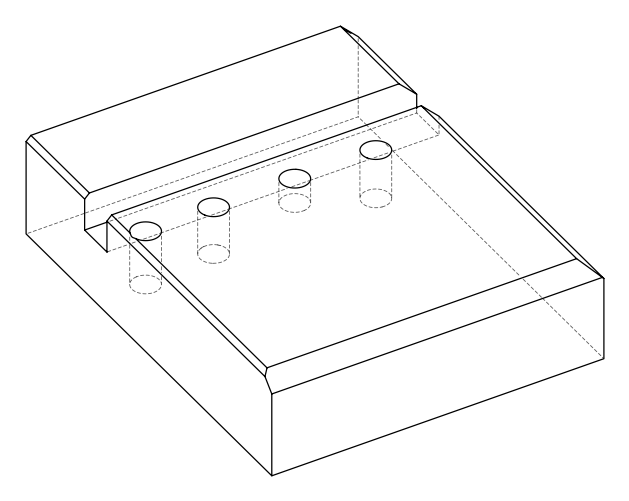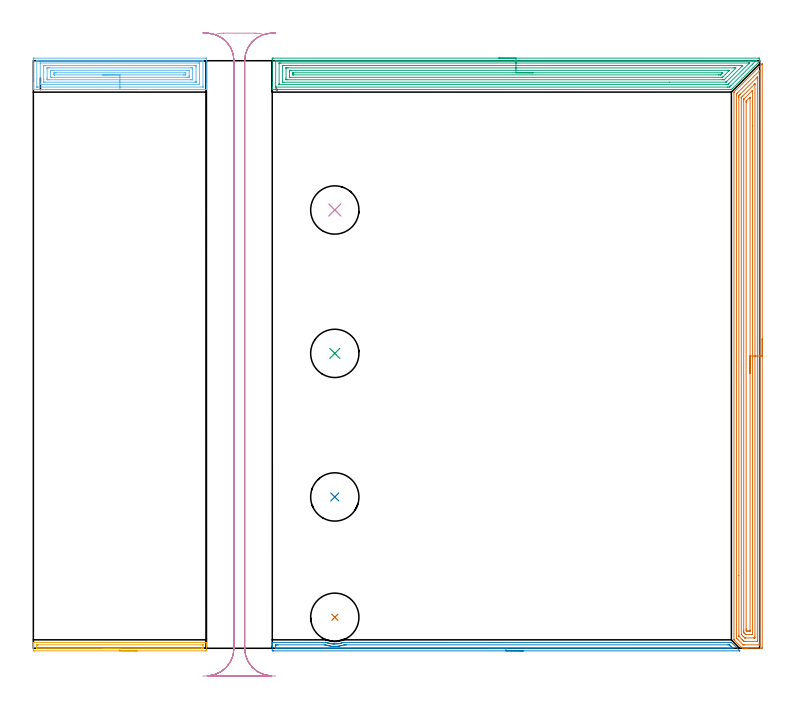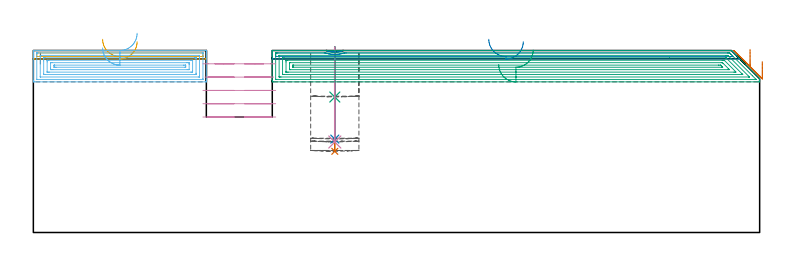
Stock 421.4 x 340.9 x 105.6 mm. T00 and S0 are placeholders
(PLAN: 10 operations, 2 tool changes, 53.1 min)
(1 INDEXABLE_INSERT_DRILL_BLIND_HOLE_FROM_SOLID | STEP1POCKET | NXT0302_027 | 0.24 min | 35790 mm3)
(2 INDEXABLE_INSERT_DRILL_BLIND_HOLE_FROM_SOLID_1 | STEP1POCKET_1 | NXT0302_027 | 0.22 min | 31419 mm3)
(3 INDEXABLE_INSERT_DRILL_BLIND_HOLE_FROM_SOLID_2 | STEP1POCKET_2 | NXT0302_027 | 0.12 min | 16407 mm3)
(4 INDEXABLE_INSERT_DRILL_BLIND_HOLE_FROM_SOLID_3 | STEP1POCKET_3 | NXT0302_027 | 0.22 min | 32463 mm3)
(5 AREA_MILL | FG_CHAMFER_SURFACE | UGT0205_001 | 1.79 min | 1240 mm3)
(6 AREA_MILL_1 | FG_CHAMFER_SURFACE_1 | UGT0205_001 | 5.89 min | 17900 mm3)
(7 AREA_MILL_2 | FG_CHAMFER_SURFACE_2 | UGT0205_001 | 16.18 min | 45802 mm3)
(8 AREA_MILL_3 | FG_CHAMFER_SURFACE_3 | UGT0205_001 | 4.49 min | 3267 mm3)
(9 AREA_MILL_4 | FG_CHAMFER_SURFACE_4 | UGT0205_001 | 15.7 min | 46433 mm3)
(10 MILL_RECTANGULAR_SLOT | SLOT_RECTANGULAR | UGT0201_004 | Follow Part, ap 8, ae 75% | 8.3 min | 500170 mm3)
(TOOL NXT0302_027 | Index. Insert Drill 28mm [880-D2800L32-05] | D28 PA176 FL140 Z2)
(TOOL UGT0205_001 | Chamfer Mill 20 x 3 x 45 deg. | D20 FL50 Z2)
(TOOL UGT0201_004 | End Mill 32 mm | D32 FL53 Z6)
(OP 1 INDEXABLE_INSERT_DRILL_BLIND_HOLE_FROM_SOLID)
G17 G21 G94 G90
T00 M6
G54
G17 G0 G90 X174.9 Y18. S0 M3
G43 Z115.6 H1
G94 G81 G98 Z47.1 F250. R107.6
G80
M5
M2
(OP 2 INDEXABLE_INSERT_DRILL_BLIND_HOLE_FROM_SOLID_1)
G17 G21 G94 G90
T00 M6
G54
G17 G0 G90 X174.9 Y87.8 S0 M3
G43 Z115.6 H1
G94 G81 G98 Z54.2 F250. R107.6
G80
M5
M2
(OP 3 INDEXABLE_INSERT_DRILL_BLIND_HOLE_FROM_SOLID_2)
G17 G21 G94 G90
T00 M6
G54
G17 G0 G90 X174.9 Y171.1 S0 M3
G43 Z115.6 H1
G94 G81 G98 Z78.6 F250. R107.6
G80
M5
M2
(OP 4 INDEXABLE_INSERT_DRILL_BLIND_HOLE_FROM_SOLID_3)
G17 G21 G94 G90
T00 M6
G54
G17 G0 G90 X174.9 Y254.3 S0 M3
G43 Z115.6 H1
G94 G81 G98 Z52.5 F250. R107.6
G80
M5
M2
(OP 5 AREA_MILL)
G17 G21 G94 G90
T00 M6
G54
G17 G0 G90 X60.2 Y-1.5 S1061 M3
G43 Z115.6 H0
Z110.7
G94 G1 X60.162 Z109.828 F250.
X60.048 Z108.963
X59.859 Z108.112
X59.597 Z107.28
X59.263 Z106.474
X58.86 Z105.7
X58.391 Z104.964
X57.86 Z104.272
X57.271 Z103.629
X56.628 Z103.04
X55.936 Z102.508
X55.2 Z102.04
X54.426 Z101.637
X53.62 Z101.303
X52.788 Z101.041
X51.936 Z100.852
X51.072 Z100.738
X50.2 Z100.7
X0.618
X0.335 Y-1.498
X0.01 Y-1.494 Z100.702
X0. Y-1.223 Z100.973
Y0.515 Z102.709
Y1.051 Z103.248
Y1.384 Z103.58
Y1.92 Z104.116
Y2.253 Z104.448
Y2.921 Z105.12
Y3.187 Z105.386
X0.001 Y3.294 Z105.486
X0.003 Y3.345 Z105.536
X0.01 Y3.397 Z105.588
X0.172 Y3.4 Z105.6
X100.228
X100.39 Y3.397 Z105.588
X100.398 Y3.295 Z105.487
X100.4 Y3.187 Z105.386
Y2.921 Z105.12
Y2.253 Z104.448
Y1.051 Z103.247
Y0.515 Z102.709
Y-0.955 Z101.241
X100.397 Y-1.223 Z100.973
X100.39 Y-1.494 Z100.702
X100.065 Y-1.498 Z100.7
X99.782 Y-1.5
X50.2
Y-0.086 Z102.114
X2.405 Y-0.085 Z102.115
X2.128 Y-0.084 Z102.116
X2.045 Y-0.081 Z102.119
X2.011 Y-0.079 Z102.121
X2.009 Y-0.061 Z102.139
X2.002 Y0.038 Z102.238
X2. Y1.384 Z103.584
Y1.778 Z103.978
X2.003 Y1.91 Z104.11
X2.006 Y1.957 Z104.157
X2.01 Y1.979 Z104.179
X2.02 Y1.98 Z104.18
X2.096 Y1.983 Z104.183
X2.405 Y1.985 Z104.185
X2.68 Y1.986 Z104.186
X97.995 Y1.985 Z104.185
X98.272 Y1.984 Z104.184
X98.355 Y1.981 Z104.181
X98.389 Y1.979 Z104.179
X98.391 Y1.961 Z104.161
X98.398 Y1.862 Z104.062
X98.4 Y0.515 Z102.715
Y0.122 Z102.322
X98.397 Y-0.01 Z102.19
X98.394 Y-0.057 Z102.143
X98.39 Y-0.079 Z102.121
X98.38 Y-0.08 Z102.12
X98.304 Y-0.083 Z102.117
X97.995 Y-0.085 Z102.115
X97.72 Y-0.086 Z102.114
X50.2
X49.328 Z102.152
X48.463 Z102.266
X47.612 Z102.455
X46.78 Z102.717
X45.974 Z103.051
X45.2 Z103.454
X44.464 Z103.923
X43.772 Z104.454
X43.129 Z105.043
X42.54 Z105.686
X42.008 Z106.378
X41.54 Z107.114
X41.137 Z107.888
X40.803 Z108.694
X40.541 Z109.526
X40.352 Z110.378
X40.238 Z111.243
X40.2 Z112.114
G0 Z115.6
M5
M2
(OP 6 AREA_MILL_1)
G17 G21 G94 G90
T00 M6
G54
G17 G0 G90 X60.2 Y324.2 S1061 M3
G43 Z115.6 H0
G94 G1 X60.162 Z114.728 F250.
X60.048 Z113.863
X59.859 Z113.012
X59.597 Z112.18
X59.263 Z111.374
X58.86 Z110.6
X58.392 Z109.864
X57.86 Z109.172
X57.271 Z108.529
X56.628 Z107.939
X55.936 Z107.408
X55.2 Z106.94
X54.426 Z106.537
X53.62 Z106.203
X52.788 Z105.941
X51.937 Z105.752
X51.072 Z105.638
X50.2 Z105.6
X0.172
X0.01 Y324.203 Z105.588
X0.002 Y324.239 Z105.552
X0.001 Y324.264 Z105.527
X0. Y324.672 Z105.127
Y325.022 Z104.777
Y325.708 Z104.087
Y326.944 Z102.853
Y327.495 Z102.3
Y328.113 Z101.683
X0.001 Y341.785 Z88.013
X0.003 Y342.396 Z87.401
X0.005 Y342.398 Z87.4
X0.618 Y342.4
X99.782
X100.395 Y342.398
X100.397 Y342.396 Z87.401
X100.399 Y341.785 Z88.013
X100.4 Y341.167 Z88.631
Y327.495 Z102.3
Y326.051 Z103.745
Y325.708 Z104.087
Y325.022 Z104.777
Y324.672 Z105.127
Y324.265 Z105.527
X100.39 Y324.203 Z105.588
X100.229 Y324.2 Z105.6
X50.2
Y325.614 Z104.186
X2.311 Y325.615 Z104.185
X2.123 Y325.619 Z104.181
X2.009 Y325.622 Z104.178
X2.006 Y325.651 Z104.149
X2.003 Y325.708 Z104.092
X2. Y326.113 Z103.687
Y340.892 Z88.908
X2.002 Y340.942 Z88.858
X2.005 Y340.967 Z88.833
X2.008 Y340.975 Z88.825
X2.03 Y340.979 Z88.821
X2.217 Y340.984 Z88.816
X2.311 Y340.986 Z88.814
X98.089 Y340.985 Z88.815
X98.277 Y340.981 Z88.819
X98.391 Y340.978 Z88.822
X98.394 Y340.949 Z88.851
X98.397 Y340.892 Z88.908
X98.4 Y340.487 Z89.313
Y325.708 Z104.092
X98.398 Y325.658 Z104.142
X98.395 Y325.633 Z104.167
X98.392 Y325.625 Z104.175
X98.37 Y325.621 Z104.179
X98.183 Y325.616 Z104.184
X98.089 Y325.615 Z104.185
X50.2 Y325.614 Z104.186
Y327.029 Z102.771
X4.658
X4.192 Y327.031 Z102.769
X4.037 Y327.034 Z102.766
X4.018 Y327.035 Z102.765
X4.01 Y327.074 Z102.726
X4.005 Y327.175 Z102.625
X4.002 Y327.303 Z102.497
X4. Y327.495 Z102.305
Y327.686 Z102.114
Y339.297 Z90.503
X4.004 Y339.489 Z90.311
X4.008 Y339.543 Z90.257
X4.012 Y339.566 Z90.234
X4.019 Y339.567 Z90.233
X4.075 Y339.57 Z90.23
X4.192 Y339.571 Z90.229
X95.742
X96.208 Y339.569 Z90.231
X96.363 Y339.566 Z90.234
X96.382 Y339.565 Z90.235
X96.39 Y339.526 Z90.274
X96.395 Y339.425 Z90.375
X96.398 Y339.297 Z90.503
X96.4 Y339.105 Z90.695
Y338.914 Z90.886
Y327.303 Z102.497
X96.396 Y327.111 Z102.689
X96.392 Y327.057 Z102.743
X96.388 Y327.034 Z102.766
X96.381 Y327.033 Z102.767
X96.325 Y327.03 Z102.77
X96.208 Y327.029 Z102.771
X50.2
Y328.443 Z101.357
X6.817
X6.031 Y328.448 Z101.352
X6.014 Y328.449 Z101.351
X6.01 Y328.465 Z101.335
X6.005 Y328.517 Z101.283
X6.002 Y328.623 Z101.177
X6. Y330.174 Z99.626
Y337.755 Z92.045
X6.002 Y337.973 Z91.827
X6.005 Y338.082 Z91.718
X6.01 Y338.135 Z91.665
X6.015 Y338.151 Z91.649
X6.039 Y338.152 Z91.648
X6.872 Y338.157 Z91.643
X6.927
X93.583
X94.369 Y338.152 Z91.648
X94.386 Y338.151 Z91.649
X94.39 Y338.135 Z91.665
X94.395 Y338.083 Z91.717
X94.398 Y337.977 Z91.823
X94.4 Y337.765 Z92.035
Y337.341 Z92.459
Y328.845 Z100.955
X94.398 Y328.627 Z101.173
X94.395 Y328.518 Z101.282
X94.39 Y328.465 Z101.335
X94.385 Y328.449 Z101.351
X94.362 Y328.448 Z101.352
X93.528 Y328.443 Z101.357
X93.473
X50.2
Y329.857 Z99.943
X8.976
X8.659 Y329.858 Z99.942
X8.078 Y329.862 Z99.938
X8.027 Y329.864 Z99.936
X8.01 Y329.876 Z99.924
X8.004 Y329.936 Z99.864
X8.002 Y330.174 Z99.626
X8. Y330.832 Z98.968
X8.001 Y336.591 Z93.209
X8.003 Y336.673 Z93.127
X8.006 Y336.713 Z93.087
X8.009 Y336.73 Z93.07
X8.027 Y336.736 Z93.064
X8.344 Y336.74 Z93.06
X8.659 Y336.742 Z93.058
X9.235 Y336.743 Z93.057
X91.424
X91.741 Y336.742 Z93.058
X92.322 Y336.738 Z93.062
X92.373 Y336.736 Z93.064
X92.39 Y336.724 Z93.076
X92.396 Y336.665 Z93.136
X92.398 Y336.426 Z93.374
X92.4 Y335.768 Z94.032
X92.399 Y330.009 Z99.791
X92.397 Y329.927 Z99.873
X92.394 Y329.887 Z99.913
X92.391 Y329.87 Z99.93
X92.373 Y329.864 Z99.936
X92.056 Y329.86 Z99.94
X91.741 Y329.858 Z99.942
X91.165 Y329.857 Z99.943
X50.2
Y331.271 Z98.529
X11.135
X10.445 Y331.272 Z98.528
X10.238 Y331.274 Z98.526
X10.076 Y331.278 Z98.522
X10.01 Y331.285 Z98.515
X10.008 Y331.323 Z98.477
X10.002 Y331.511 Z98.289
X10. Y334.192 Z95.608
X10.001 Y334.64 Z95.16
X10.004 Y335.081 Z94.719
X10.01 Y335.233 Z94.567
X10.023 Y335.322 Z94.478
X10.101 Y335.324 Z94.476
X10.445 Y335.327 Z94.473
X10.65 Y335.329 Z94.471
X11.339
X89.265
X89.955 Y335.328 Z94.472
X90.162 Y335.326 Z94.474
X90.324 Y335.322 Z94.478
X90.39 Y335.315 Z94.485
X90.393 Y335.277 Z94.523
X90.398 Y335.09 Z94.71
X90.4 Y332.408 Z97.392
X90.399 Y331.96 Z97.84
X90.397 Y331.519 Z98.281
X90.39 Y331.367 Z98.433
X90.377 Y331.278 Z98.522
X90.299 Y331.276 Z98.524
X89.955 Y331.273 Z98.527
X89.75 Y331.272 Z98.529
X89.061 Y331.271
X50.2
Y332.685 Z97.115
X12.4 Y332.686 Z97.114
X12.232 Y332.687 Z97.113
X12.065 Y332.69 Z97.11
X12.023 Y332.692 Z97.108
X12.01 Y332.716 Z97.084
X12.005 Y332.776 Z97.024
X12.003 Y332.853 Z96.947
X12.001 Y333.085 Z96.715
X12.007 Y333.747 Z96.053
X12.01 Y333.862 Z95.938
X12.017 Y333.908 Z95.892
X12.068 Y333.91 Z95.89
X12.232 Y333.912 Z95.888
X12.957 Y333.915 Z95.885
X13.125
X88. Y333.914 Z95.886
X88.168 Y333.913 Z95.887
X88.336 Y333.91 Z95.89
X88.377 Y333.908 Z95.892
X88.39 Y333.884 Z95.916
X88.395 Y333.824 Z95.976
X88.398 Y333.747 Z96.053
X88.399 Y333.515 Z96.285
X88.393 Y332.853 Z96.947
X88.39 Y332.738 Z97.062
X88.383 Y332.692 Z97.108
X88.332 Y332.69 Z97.11
X88.168 Y332.688 Z97.112
X87.443 Y332.685 Z97.115
X87.275
X50.2
X49.328 Z97.153
X48.464 Z97.267
X47.612 Z97.455
X46.78 Z97.718
X45.974 Z98.052
X45.2 Z98.454
X44.464 Z98.923
X43.772 Z99.454
X43.129 Z100.044
X42.54 Z100.687
X42.009 Z101.379
X41.54 Z102.115
X41.137 Z102.888
X40.803 Z103.694
X40.541 Z104.526
X40.352 Z105.378
X40.238 Z106.243
X40.2 Z107.115
G0 Z115.6
M5
M2
(OP 7 AREA_MILL_2)
G17 G21 G94 G90
T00 M6
G54
G17 G0 G90 X422.9 Y179.55 S1061 M3
G43 Z115.6 H0
Z99.2
G94 G1 Y179.512 Z98.328 F250.
Y179.398 Z97.464
Y179.209 Z96.612
Y178.947 Z95.78
Y178.613 Z94.974
Y178.21 Z94.2
Y177.742 Z93.464
Y177.21 Z92.772
Y176.621 Z92.129
Y175.978 Z91.54
Y175.286 Z91.009
Y174.55 Z90.54
Y173.776 Z90.137
Y172.97 Z89.803
Y172.138 Z89.541
Y171.286 Z89.352
Y170.422 Z89.238
Y169.55 Z89.2
Y0.624
X422.897 Y0.339 Z89.202
X422.892 Y0.01 Z89.206
X422.558 Y0. Z89.539
X414.254 Z97.841
X413.715 Z98.382
X413.361 Z98.735
X412.822 Z99.274
X412.468 Z99.627
X411.575 Z100.523
X411.41 Y0.002 Z100.688
X411.372 Y0.028 Z100.728
X411.073 Y0.326 Z101.025
X406.742 Y4.658 Z105.357
X406.589 Y4.814 Z105.509
X406.504 Y4.905 Z105.589
X406.5 Y5.093 Z105.6
Y322.388
X406.504 Y322.704 Z105.59
X406.658 Y322.86 Z105.438
X407.379 Y323.579 Z104.72
X422.573 Y338.774 Z89.526
X422.736 Y338.937 Z89.361
X422.875 Y339.072 Z89.223
X422.894 Y339.083 Z89.203
X422.899 Y339.072 Z89.199
X422.9 Y169.55 Z89.2
X421.486 Z90.614
Y2.322
X421.485 Y2.233 Z90.615
X421.481 Y2.054 Z90.619
X421.479 Y2.01 Z90.621
X421.472 Y2.007 Z90.628
X421.448 Y2.003 Z90.652
X421.396 Y2.001 Z90.704
X412.468 Y2. Z99.632
X411.985 Y2.002 Z100.115
X411.884 Y2.007 Z100.216
X411.86 Y2.01 Z100.24
X411.807 Y2.055 Z100.293
X411.714 Y2.141 Z100.386
X411.575 Y2.275 Z100.525
X408.757 Y5.093 Z103.343
X408.004 Y5.849 Z104.096
X407.936 Y5.922 Z104.164
X407.922 Y5.94 Z104.178
X407.919 Y5.958 Z104.181
X407.916 Y5.987 Z104.184
X407.915 Y6.076 Z104.185
X407.914 Y320.69 Z104.186
X407.917 Y321.494 Z104.183
X407.919 Y321.579 Z104.181
X407.924 Y321.662 Z104.176
X408.004 Y321.746 Z104.096
X408.321 Y322.07 Z103.779
X408.637 Y322.388 Z103.463
X421.396 Y335.146 Z90.704
X421.438 Y335.186 Z90.662
X421.472 Y335.216 Z90.628
X421.478 Y335.219 Z90.622
X421.48 Y335.217 Z90.62
X421.482 Y335.169 Z90.618
X421.485 Y334.99 Z90.615
X421.486 Y334.901 Z90.614
Y169.55
X420.072 Z92.028
X420.071 Y4.632 Z92.029
X420.07 Y4.199 Z92.03
X420.068 Y4.084 Z92.032
X420.065 Y4.029 Z92.035
X420.06 Y4.01 Z92.04
X420.009 Y4.007 Z92.091
X419.809 Y4.001 Z92.291
X413.361 Y4. Z98.739
X412.664 Y4.003 Z99.436
X412.468 Y4.01 Z99.632
X412.286 Y4.025 Z99.814
X412.104 Y4.199 Z99.996
X411.575 Y4.725 Z100.525
X411.206 Y5.093 Z100.894
X409.42 Y6.881 Z102.68
X409.368 Y6.938 Z102.732
X409.339 Y6.972 Z102.761
X409.335 Y6.998 Z102.765
X409.332 Y7.112 Z102.768
X409.329 Y7.341 Z102.771
X409.328 Y42.158 Z102.772
X409.329 Y319.274 Z102.771
Y319.706
X409.331 Y320.165 Z102.769
X409.335 Y320.6 Z102.765
X409.55 Y320.839 Z102.55
X409.789 Y321.086 Z102.311
X409.992 Y321.291 Z102.108
X410.193 Y321.494 Z101.907
X420.041 Y331.341 Z92.059
X420.049 Y331.347 Z92.051
X420.062 Y331.354 Z92.038
X420.066 Y331.353 Z92.034
X420.068 Y331.347 Z92.032
X420.07 Y331.326 Z92.03
X420.071 Y331.067 Z92.029
X420.072 Y330.864 Z92.028
Y169.55
X418.657 Z93.443
Y6.881
X418.651 Y6.054 Z93.449
X418.644 Y6.01 Z93.456
X418.594 Y6.007 Z93.506
X418.485 Y6.003 Z93.615
X418.265 Y6.001 Z93.835
X417.825 Y6. Z94.275
X413.348 Z98.752
X412.908 Y6.007 Z99.192
X412.798 Y6.01 Z99.302
X412.743 Y6.018 Z99.357
X412.67 Y6.087 Z99.43
X412.468 Y6.284 Z99.632
X411.868 Y6.881 Z100.232
X411.575 Y7.174 Z100.525
X410.977 Y7.774 Z101.123
X410.778 Y7.983 Z101.322
X410.749 Y8.014 Z101.351
X410.747 Y8.036 Z101.353
X410.745 Y8.087 Z101.355
X410.743 Y8.191 Z101.357
Y319.229
X410.745 Y319.437 Z101.355
X410.747 Y319.541 Z101.353
X410.75 Y319.589 Z101.35
X410.773 Y319.616 Z101.327
X410.857 Y319.706 Z101.243
X411.215 Y320.066 Z100.885
X411.575 Y320.427 Z100.525
X418.213 Y327.064 Z93.887
X418.363 Y327.212 Z93.737
X418.641 Y327.483 Z93.459
X418.649 Y327.49 Z93.451
X418.651 Y327.471 Z93.449
X418.655 Y327.393 Z93.445
X418.657 Y327.234 Z93.443
Y169.55
X417.243 Z94.857
Y8.668
X417.242 Y8.358 Z94.858
X417.238 Y8.046 Z94.862
X417.236 Y8.012 Z94.864
X417.223 Y8.008 Z94.877
X417.182 Y8.003 Z94.918
X417.099 Y8.001 Z95.001
X416.932 Y8. Z95.168
X414.028 Z98.072
X413.361 Y8.003 Z98.739
X413.266 Y8.006 Z98.834
X413.209 Y8.01 Z98.891
X413.157 Y8.053 Z98.943
X412.947 Y8.257 Z99.153
X412.53 Y8.668 Z99.57
X412.468 Y8.731 Z99.632
X412.263 Y8.944 Z99.837
X412.164 Y9.048 Z99.936
X412.161 Y9.251 Z99.939
X412.158 Y9.562 Z99.942
X412.157 Y9.873 Z99.943
Y10.456
Y317.919
X412.158 Y318.229 Z99.942
X412.162 Y318.521 Z99.938
X412.164 Y318.553 Z99.936
X412.186 Y318.579 Z99.914
X412.244 Y318.643 Z99.856
X412.411 Y318.812 Z99.689
X412.468 Y318.87 Z99.632
X416.906 Y323.307 Z95.194
X416.932 Y323.33 Z95.168
X417.236 Y323.575 Z94.864
X417.24 Y323.281 Z94.86
X417.242 Y322.971 Z94.858
X417.243 Y303.011 Z94.857
Y169.55
X415.829 Z96.271
Y10.456
X415.826 Y10.114 Z96.274
X415.824 Y10.03 Z96.276
X415.823 Y10.016 Z96.277
X415.807 Y10.01 Z96.293
X415.753 Y10.006 Z96.347
X415.601 Y10.001 Z96.499
X415.146 Y10. Z96.954
X414.709 Z97.391
X414.254 Y10.003 Z97.846
X413.806 Y10.01 Z98.294
X413.633 Y10.027 Z98.467
X413.578 Y10.086 Z98.522
X413.574 Y10.242 Z98.526
X413.573 Y10.456 Z98.527
X413.571 Y11.139 Z98.529
Y11.35
X413.572 Y316.814 Z98.528
X413.574 Y317.025 Z98.526
X413.578 Y317.366 Z98.522
X413.586 Y317.526 Z98.514
X413.668 Y317.612 Z98.432
X413.967 Y317.919 Z98.133
X415.451 Y319.402 Z96.649
X415.759 Y319.706 Z96.341
X415.776 Y319.717 Z96.324
X415.822 Y319.706 Z96.278
X415.825 Y319.447 Z96.275
X415.828 Y319.024 Z96.272
X415.829 Y169.55 Z96.271
Y168.678 Z96.309
Y167.814 Z96.423
Y166.962 Z96.612
Y166.13 Z96.874
Y165.324 Z97.208
Y164.55 Z97.611
Y163.814 Z98.08
Y163.122 Z98.611
Y162.479 Z99.2
Y161.89 Z99.843
Y161.358 Z100.535
Y160.89 Z101.271
Y160.487 Z102.045
Y160.153 Z102.851
Y159.891 Z103.683
Y159.702 Z104.535
Y159.588 Z105.4
Y159.55 Z106.271
G0 Z115.6
M5
M2
(OP 8 AREA_MILL_3)
G17 G21 G94 G90
T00 M6
G54
G17 G0 G90 X284.25 Y-1.5 S1061 M3
G43 Z115.6 H0
Z110.7
G94 G1 X284.212 Z109.828 F250.
X284.098 Z108.964
X283.909 Z108.112
X283.647 Z107.28
X283.313 Z106.474
X282.91 Z105.7
X282.442 Z104.964
X281.91 Z104.272
X281.321 Z103.629
X280.678 Z103.04
X279.986 Z102.508
X279.25 Z102.04
X278.476 Z101.637
X277.67 Z101.303
X276.838 Z101.041
X275.987 Z100.852
X275.122 Z100.738
X274.25 Z100.7
X139.23
X138.946 Y-1.498
X138.61 Y-1.494 Z100.703
X138.6 Y-1.223 Z100.973
Y0.515 Z102.71
Y1.03 Z103.227
Y1.384 Z103.58
Y1.899 Z104.095
Y2.254 Z104.448
Y2.963 Z105.163
Y3.173 Z105.373
X138.602 Y3.288 Z105.48
X138.61 Y3.397 Z105.588
X138.782 Y3.4 Z105.6
X169.632 Y3.398 Z105.598
X169.922 Y3.401 Z105.594
X169.971 Y3.391 Z105.584
X170.01 Y3.381 Z105.575
X170.202 Y3.315 Z105.509
X170.362 Y3.261 Z105.455
X170.526 Y3.208 Z105.402
X170.596 Y3.185 Z105.381
X170.699 Y3.155 Z105.353
X170.816 Y3.123 Z105.32
X170.973 Y3.08 Z105.274
X171.49 Y2.935 Z105.131
X171.695 Y2.889 Z105.087
X171.867 Y2.852 Z105.047
X171.948 Y2.833 Z105.031
X172.17 Y2.784 Z104.982
X172.314 Y2.752 Z104.95
X172.383 Y2.737 Z104.935
X172.829 Y2.659 Z104.857
X173.208 Y2.609 Z104.807
X173.277 Y2.599 Z104.798
X173.723 Y2.555 Z104.754
X173.939 Y2.542 Z104.741
X174.102 Y2.533 Z104.728
X174.17 Y2.529 Z104.725
X174.675 Y2.522 Z104.707
X174.948 Y2.517 Z104.7
X175.064 Y2.513 Z104.705
X175.957 Y2.548 Z104.746
X176.405 Y2.586 Z104.785
X176.785 Y2.636 Z104.83
X176.851 Y2.644 Z104.839
X176.986 Y2.664 Z104.862
X177.298 Y2.714 Z104.911
X177.679 Y2.787 Z104.983
X177.736 Y2.797 Z104.995
X177.745 Y2.799 Z104.997
X177.9 Y2.833 Z105.033
X178.126 Y2.885 Z105.083
X178.192 Y2.899 Z105.097
X178.638 Y3.014 Z105.212
X178.7 Y3.032 Z105.231
X179.086 Y3.146 Z105.346
X179.428 Y3.257 Z105.457
X179.532 Y3.291 Z105.49
X179.766 Y3.373 Z105.571
X179.857 Y3.39 Z105.589
X179.862 Z105.59
X404.8 Y3.4 Z105.6
X404.995 Y3.396 Z105.589
X405.083 Y3.318 Z105.516
X407.885 Y0.515 Z102.715
X409.717 Y-1.316 Z100.881
X409.817 Y-1.416 Z100.782
X409.882 Y-1.493 Z100.704
X409.858 Y-1.496 Z100.702
X409.783 Y-1.499 Z100.699
X274.25 Y-1.5 Z100.7
Y-0.086 Z102.114
X141.018 Y-0.085 Z102.115
X140.741 Y-0.084 Z102.116
X140.651 Y-0.081 Z102.119
X140.614 Y-0.079 Z102.121
X140.61 Y-0.059 Z102.141
X140.603 Y0.05 Z102.25
X140.601 Y0.515 Z102.715
X140.6 Y0.922 Z103.122
Y1.384 Z103.584
X140.602 Y1.789 Z103.989
X140.607 Y1.926 Z104.126
X140.61 Y1.971 Z104.171
X140.634 Y1.979 Z104.179
X140.709 Y1.981 Z104.181
X141.018 Y1.984 Z104.184
X141.294 Y1.985 Z104.185
X141.912 Y1.986 Z104.186
X168.737 Y1.984 Z104.184
X169.016 Y1.983 Z104.183
X169.323 Y1.98 Z104.18
X169.475 Y1.977 Z104.177
X169.632 Y1.934 Z104.134
X170.094 Y1.804 Z104.004
X170.526 Y1.685 Z103.885
X170.662 Y1.65 Z103.85
X171.372 Y1.478 Z103.678
X171.42 Y1.467 Z103.667
X171.458 Y1.459 Z103.659
X171.802 Y1.384 Z103.584
X172.314 Y1.295 Z103.495
X172.424 Y1.278 Z103.478
X173.208 Y1.185 Z103.385
X173.438 Y1.161 Z103.361
X174.102 Y1.121 Z103.321
X174.382 Y1.112 Z103.312
X174.997 Y1.102 Z103.302
X175.281 Y1.108 Z103.308
X175.891 Y1.133 Z103.333
X176.137 Y1.145 Z103.345
X176.785 Y1.204 Z103.404
X176.95 Y1.224 Z103.424
X177.679 Y1.326 Z103.526
X177.731 Y1.334 Z103.534
X178.011 Y1.384 Z103.584
X178.519 Y1.49 Z103.69
X178.573 Y1.503 Z103.703
X179.187 Y1.657 Z103.857
X179.467 Y1.733 Z103.933
X180.218 Y1.95 Z104.15
X180.288 Y1.969 Z104.169
X180.362 Y1.971 Z104.171
X180.649 Y1.974 Z104.174
X181.256 Y1.976 Z104.176
X181.541
X403.011 Y1.985 Z104.185
X403.288
X403.905 Y1.98 Z104.18
X403.943 Y1.979 Z104.179
X403.983 Y1.956 Z104.156
X404.069 Y1.874 Z104.074
X404.238 Y1.709 Z103.909
X404.566 Y1.384 Z103.584
X404.8 Y1.151 Z103.351
X405.434 Y0.515 Z102.715
X405.694 Y0.254 Z102.454
X406.011 Y-0.073 Z102.127
X405.694 Y-0.08 Z102.12
X405.416 Y-0.083 Z102.117
X404.8 Y-0.085 Z102.115
X404.524 Y-0.086 Z102.114
X274.25
X273.378 Z102.152
X272.514 Z102.266
X271.662 Z102.455
X270.83 Z102.717
X270.024 Z103.051
X269.25 Z103.454
X268.514 Z103.923
X267.822 Z104.454
X267.179 Z105.043
X266.59 Z105.686
X266.058 Z106.378
X265.59 Z107.114
X265.187 Z107.888
X264.853 Z108.694
X264.591 Z109.526
X264.402 Z110.378
X264.288 Z111.243
X264.25 Z112.114
G0 Z115.6
M5
M2
(OP 9 AREA_MILL_4)
G17 G21 G94 G90
T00 M6
G54
G17 G0 G90 X270. Y342.4 S1061 M3
G43 Z115.6 H0
Z97.4
G94 G1 X270.038 Z96.528 F250.
X270.152 Z95.663
X270.341 Z94.812
X270.603 Z93.98
X270.937 Z93.174
X271.34 Z92.4
X271.809 Z91.664
X272.34 Z90.972
X272.929 Z90.329
X273.572 Z89.74
X274.264 Z89.208
X275. Z88.74
X275.774 Z88.337
X276.58 Z88.003
X277.412 Z87.741
X278.264 Z87.552
X279.128 Z87.438
X280. Z87.4
X420.915 Y342.399 Z87.401
X421.222 Y342.396 Z87.404
X421.398 Y342.391 Z87.405
X421.4 Y342.139 Z87.657
Y341.785 Z88.01
Y340.69 Z89.108
X421.399 Y340.668 Z89.129
X421.396 Y340.607 Z89.19
X421.371 Y340.57 Z89.227
X417.687 Y336.887 Z92.913
X405.507 Y324.706 Z105.092
X405.159 Y324.358 Z105.438
X405.004 Y324.204 Z105.59
X404.687 Y324.2 Z105.6
X138.778
X138.61 Y324.203 Z105.588
X138.604 Y324.239 Z105.552
X138.602 Y324.266 Z105.525
X138.6 Y324.689 Z105.111
Y324.998 Z104.801
Y325.708 Z104.087
Y326.956 Z102.841
Y328.388 Z101.408
Y341.516 Z88.282
X138.602 Y341.785 Z88.013
X138.607 Y342.392 Z87.406
X138.616 Y342.393 Z87.404
X139.225 Y342.4 Z87.4
X280.
Y340.986 Z88.814
X418.988
X419.082 Y340.985 Z88.815
X419.27 Y340.981 Z88.819
X419.312 Y340.979 Z88.821
X419.309 Y340.97 Z88.83
X419.281 Y340.936 Z88.864
X419.24 Y340.892 Z88.908
X417.2 Y338.85 Z90.95
X404.687 Y326.337 Z103.463
X404.372 Y326.023 Z103.777
X404.051 Y325.708 Z104.092
X403.965 Y325.627 Z104.173
X403.881 Y325.62 Z104.18
X403.793 Y325.618 Z104.182
X402.993 Y325.614 Z104.186
X402.899
X141.012
X140.613 Y325.621 Z104.179
X140.609 Y325.65 Z104.15
X140.606 Y325.708 Z104.092
X140.601 Y326.12 Z103.68
Y340.892 Z88.908
X140.603 Y340.943 Z88.857
X140.606 Y340.968 Z88.832
X140.608 Y340.976 Z88.824
X140.637 Y340.979 Z88.821
X140.824 Y340.984 Z88.816
X140.918 Y340.985 Z88.815
X280. Y340.986 Z88.814
Y339.572 Z90.228
X414.947 Y339.571 Z90.229
X415.157 Y339.57 Z90.23
X415.413 Y339.566 Z90.234
X415.452 Y339.565 Z90.235
X415.413 Y339.517 Z90.283
X415.209 Y339.309 Z90.491
X415.006 Y339.105 Z90.695
X403.594 Y327.694 Z102.106
X403.391 Y327.495 Z102.305
X403.141 Y327.253 Z102.547
X402.899 Y327.036 Z102.764
X402.469 Y327.032 Z102.768
X402.005 Y327.029 Z102.771
X401.578
X142.8
X142.644 Y327.031 Z102.769
X142.619 Y327.032 Z102.768
X142.612 Y327.034 Z102.766
X142.609 Y327.056 Z102.744
X142.603 Y327.162 Z102.638
X142.601 Y327.295 Z102.505
X142.6 Y327.495 Z102.305
X142.601 Y339.304 Z90.496
X142.607 Y339.504 Z90.296
X142.61 Y339.558 Z90.242
X142.628 Y339.565 Z90.235
X142.684 Y339.567 Z90.233
X142.8 Y339.57 Z90.23
X143.227 Y339.571 Z90.229
X143.694 Y339.572 Z90.228
X280.
Y338.157 Z91.643
X410.999
X411.327 Y338.156 Z91.644
X411.491 Y338.154 Z91.646
X411.572 Y338.151 Z91.649
X411.589 Y338.149 Z91.651
X411.581 Y338.14 Z91.66
X411.303 Y337.853 Z91.947
X411.156 Y337.705 Z92.095
X410.944 Y337.492 Z92.308
X402.369 Y328.918 Z100.882
X402.005 Y328.556 Z101.244
X401.918 Y328.475 Z101.325
X401.891 Y328.452 Z101.348
X401.845 Y328.449 Z101.351
X401.741 Y328.446 Z101.354
X401.531 Y328.444 Z101.356
X369.103 Y328.443 Z101.357
X145.426
X144.638 Y328.444 Z101.356
X144.615 Y328.446 Z101.354
X144.61 Y328.449 Z101.351
X144.606 Y328.457 Z101.344
X144.602 Y328.51 Z101.29
X144.601 Y328.618 Z101.182
X144.6 Y328.835 Z100.965
X144.601 Y337.98 Z91.82
X144.603 Y338.09 Z91.71
X144.607 Y338.144 Z91.656
X144.611 Y338.151 Z91.649
X144.617 Y338.154 Z91.646
X144.644 Y338.156 Z91.644
X145.481 Y338.157 Z91.643
X280.
Y336.743 Z93.057
X406.475
X407.052 Y336.742 Z93.058
X407.368 Y336.74 Z93.06
X407.668 Y336.736 Z93.064
X407.422 Y336.426 Z93.374
X407.397 Y336.397 Z93.403
X407.368 Y336.367 Z93.433
X401.112 Y330.11 Z99.69
X400.943 Y329.945 Z99.855
X400.88 Y329.887 Z99.913
X400.854 Y329.864 Z99.936
X400.823 Y329.863 Z99.937
X400.533 Y329.859 Z99.941
X400.218 Y329.857 Z99.943
X399.641
X147.586
X147.269 Y329.858 Z99.942
X146.688 Y329.862 Z99.938
X146.63 Y329.864 Z99.936
X146.61 Y329.877 Z99.923
X146.604 Y329.946 Z99.854
X146.602 Y330.174 Z99.626
X146.6 Y330.842 Z98.958
X146.601 Y336.593 Z93.207
X146.603 Y336.677 Z93.123
X146.606 Y336.718 Z93.082
X146.609 Y336.733 Z93.067
X146.635 Y336.736 Z93.064
X146.954 Y336.741 Z93.059
X147.269 Y336.742 Z93.058
X147.845 Y336.743 Z93.057
X280.
Y335.329 Z94.471
X403.104 Y335.328 Z94.472
X403.634 Y335.324 Z94.476
X403.793 Y335.322 Z94.478
X403.808 Y335.267 Z94.533
X403.793 Y335.246 Z94.554
X403.492 Y334.941 Z94.859
X403.192 Y334.64 Z95.16
X400.218 Y331.666 Z98.134
X399.914 Y331.37 Z98.43
X399.828 Y331.288 Z98.512
X399.668 Y331.278 Z98.522
X399.324 Y331.274 Z98.526
X399.119 Y331.272 Z98.528
X149.057
X148.85 Y331.273 Z98.527
X148.682 Y331.278 Z98.522
X148.61 Y331.281 Z98.519
X148.608 Y331.324 Z98.476
X148.602 Y331.522 Z98.278
X148.6 Y334.64 Z95.16
X148.601 Y335.095 Z94.705
X148.605 Y335.248 Z94.552
X148.609 Y335.302 Z94.498
X148.613 Y335.323 Z94.477
X148.627 Y335.324 Z94.476
X148.712 Y335.326 Z94.474
X149.057 Y335.329 Z94.471
X149.261
X280.
Y333.915 Z95.885
X399.324 Y333.914 Z95.886
X399.492 Y333.913 Z95.887
X399.828 Y333.908 Z95.892
X399.99 Y333.898 Z95.902
X399.932 Y333.836 Z95.964
X399.847 Y333.747 Z96.053
X399.587 Y333.484 Z96.316
X399.324 Y333.221 Z96.579
X399.139 Y333.038 Z96.762
X398.951 Y332.853 Z96.947
X398.844 Y332.753 Z97.047
X398.762 Y332.692 Z97.108
X398.595 Y332.688 Z97.112
X398.43 Y332.687 Z97.113
X397.705 Y332.685 Z97.115
X397.536
X150.844 Y332.686 Z97.114
X150.676 Y332.688 Z97.112
X150.629 Y332.691 Z97.109
X150.61 Y332.693 Z97.107
X150.608 Y332.708 Z97.092
X150.603 Y332.772 Z97.028
X150.601 Y332.853 Z96.947
X150.6 Y333.097 Z96.703
X150.601 Y333.747 Z96.053
X150.603 Y333.868 Z95.932
X150.607 Y333.898 Z95.902
X150.61 Y333.907 Z95.893
X150.621 Y333.91 Z95.89
X150.678 Y333.913 Z95.887
X150.844 Y333.914 Z95.886
X280. Y333.915 Z95.885
X280.872 Z95.923
X281.737 Z96.037
X282.588 Z96.226
X283.42 Z96.488
X284.226 Z96.822
X285. Z97.225
X285.736 Z97.694
X286.428 Z98.225
X287.071 Z98.814
X287.66 Z99.457
X288.192 Z100.149
X288.66 Z100.885
X289.063 Z101.659
X289.397 Z102.465
X289.659 Z103.297
X289.848 Z104.149
X289.962 Z105.014
X290. Z105.885
G0 Z115.6
M5
M2
(OP 10 MILL_RECTANGULAR_SLOT)
G17 G21 G94 G90
T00 M6
G54
G17 G0 G90 X140.615 Y-16.154 S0 M3
G43 Z115.6 H0
Z97.88
G94 G1 X137.621 Y-15.97 F250.
G2 X122.6 Y0. R16. F500.
G1 Y340.9
G2 X133.552 Y356.083 R16.
G1 X133.561 Y356.111
G3 X128.592 Y356.9 R16.
G1 X110.4
G3 X105.439 Y356.111 R16.
G1 X105.448 Y356.083
G2 X116.4 Y340.9 R16.
G1 Y0.
G2 X101.379 Y-15.97 R16.
G1 X98.385 Y-16.154 F250.
G0 Z115.6
X99.558 Y357.157
Z90.16
G1 X102.531 Y356.757
G2 X116.4 Y340.9 R16. F500.
G1 Y0.
G2 X101.379 Y-15.97 R16.
G1 Y-16.
X137.621
Y-15.97
G2 X122.6 Y0. R16.
G1 Y340.9
G2 X136.462 Y356.757 R16.
G1 X139.435 Y357.157 F250.
G0 X98.385 Y357.054 Z82.44
G1 X101.379 Y356.87
G2 X116.4 Y340.9 R16. F500.
G1 Y0.
G2 X100.966 Y-15.99 R16.
G1 X138.034
G2 X122.6 Y0. R16.
G1 Y340.9
G2 X137.621 Y356.87 R16.
G1 X140.615 Y357.054 F250.
G0 X98.385 Z74.72
G1 X101.379 Y356.87
G2 X116.4 Y340.9 R16. F500.
G1 Y0.
G2 X100.966 Y-15.99 R16.
G1 X138.034
G2 X122.6 Y0. R16.
G1 Y340.9
G2 X137.621 Y356.87 R16.
G1 X140.615 Y357.054 F250.
G0 X98.385 Z67.
G1 X101.379 Y356.87
G2 X116.4 Y340.9 R16. F500.
G1 Y0.
G2 X100.966 Y-15.99 R16.
G1 X138.034
G2 X122.6 Y0. R16.
G1 Y340.9
G2 X137.621 Y356.87 R16.
G1 X140.615 Y357.054 F250.
G0 Z115.6
M5
M2
